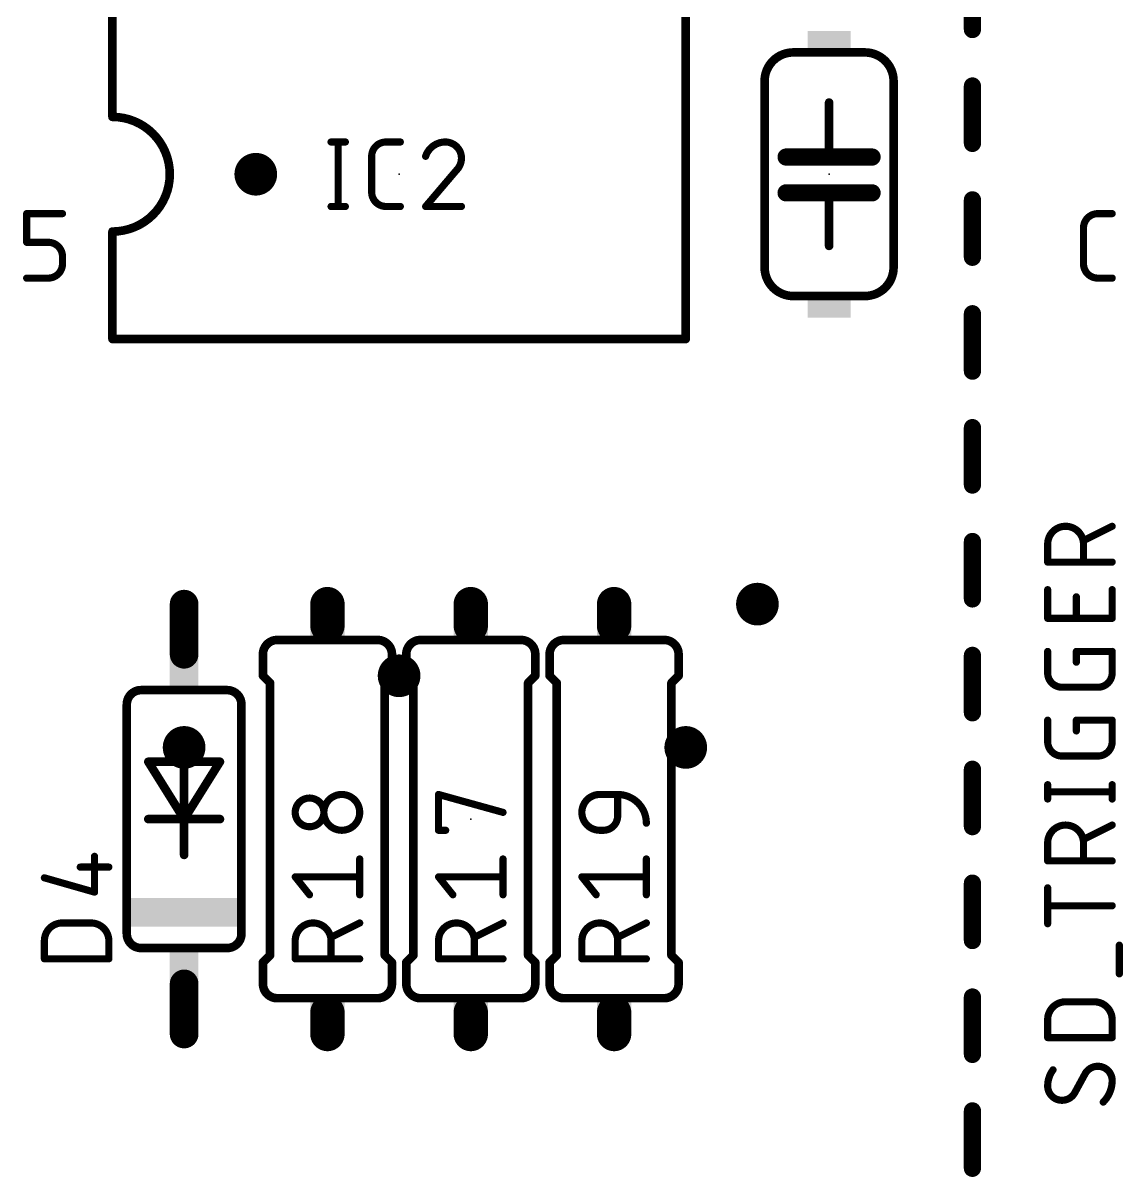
# Model space of a CAD drawing. Extents: x 0 to 81, y 0 to 102.
# Drawn here: x 40.33 to 59.82, y 15.25 to 35.7 of the extents above; entities that cross this region are included whole.
import ezdxf

# ---------------------------------------------------------------- set-up
doc = ezdxf.new("R2010")
doc.units = 0
for name, color, linetype in [('18', 110, 'CONTINUOUS'), ('21', 253, 'CONTINUOUS'), ('23', 53, 'CONTINUOUS'), ('25', 253, 'CONTINUOUS'), ('51', 253, 'CONTINUOUS')]:
    doc.layers.add(name, color=color, linetype=linetype)

# ---------------------------------------------------------------- blocks, each defined once
blk = doc.blocks.new('RECT')
blk.add_solid([(-0.5, -0.5), (0.5, -0.5), (-0.5, 0.5), (0.5, 0.5)])
blk = doc.blocks.new('ROUNDV')
at = {"const_width": 0.5}
blk.add_lwpolyline([(0, -0.25, 1), (0, 0.25, 1), (0, -0.25)], format="xyb", dxfattribs=at)

msp = doc.modelspace()

# ---------------------------------------------------------------- linework, layer by layer
at = {"layer": '21'}
for points, const_width in [([(41.91, 35.941), (41.91, 34.036)], 0.1524), ([(52.07, 35.941), (52.07, 30.099)], 0.1524), ([(53.467, 31.369), (53.467, 34.671)], 0.1524), ([(55.753, 31.369), (55.753, 34.671)], 0.1524), ([(54.61, 34.29), (54.61, 33.3248)], 0.1524), ([(54.61, 33.3248), (53.848, 33.3248)], 0.3048), ([(55.372, 33.3248), (54.61, 33.3248)], 0.3048), ([(54.61, 32.6898), (53.848, 32.6898)], 0.3048), ([(55.372, 32.6898), (54.61, 32.6898)], 0.3048), ([(54.61, 31.75), (54.61, 32.6898)], 0.1524), ([(41.91, 30.099), (41.91, 32.004)], 0.1524), ([(41.91, 30.099), (52.07, 30.099)], 0.1524), ([(44.577, 24.511), (44.577, 24.13)], 0.1524), ([(46.863, 24.511), (46.863, 24.13)], 0.1524), ([(47.117, 24.511), (47.117, 24.13)], 0.1524), ([(49.403, 24.511), (49.403, 24.13)], 0.1524), ([(49.657, 24.511), (49.657, 24.13)], 0.1524), ([(51.943, 24.511), (51.943, 24.13)], 0.1524), ([(44.704, 24.003), (44.577, 24.13)], 0.1524), ([(46.736, 24.003), (46.863, 24.13)], 0.1524), ([(47.244, 24.003), (47.117, 24.13)], 0.1524), ([(49.276, 24.003), (49.403, 24.13)], 0.1524), ([(49.784, 24.003), (49.657, 24.13)], 0.1524), ([(51.816, 24.003), (51.943, 24.13)], 0.1524), ([(42.418, 23.876), (43.942, 23.876)], 0.1524), ([(44.704, 24.003), (44.704, 19.177)], 0.1524), ([(46.736, 24.003), (46.736, 19.177)], 0.1524), ([(47.244, 19.177), (47.244, 24.003)], 0.1524), ([(49.276, 19.177), (49.276, 24.003)], 0.1524), ([(49.784, 19.177), (49.784, 24.003)], 0.1524), ([(51.816, 19.177), (51.816, 24.003)], 0.1524), ([(42.164, 19.558), (42.164, 23.622)], 0.1524), ([(44.196, 19.558), (44.196, 23.622)], 0.1524), ([(43.18, 21.59), (43.18, 23.114)], 0.1524), ([(42.545, 22.606), (43.815, 22.606)], 0.1524), ([(43.18, 21.59), (42.545, 22.606)], 0.1524), ([(43.815, 22.606), (43.18, 21.59)], 0.1524), ([(42.545, 21.59), (43.18, 21.59)], 0.1524), ([(43.18, 20.955), (43.18, 21.59)], 0.1524), ([(43.18, 21.59), (43.815, 21.59)], 0.1524), ([(42.418, 19.304), (43.942, 19.304)], 0.1524), ([(44.704, 19.177), (44.577, 19.05)], 0.1524), ([(46.736, 19.177), (46.863, 19.05)], 0.1524), ([(47.244, 19.177), (47.117, 19.05)], 0.1524), ([(49.276, 19.177), (49.403, 19.05)], 0.1524), ([(49.784, 19.177), (49.657, 19.05)], 0.1524), ([(51.816, 19.177), (51.943, 19.05)], 0.1524), ([(44.577, 18.669), (44.577, 19.05)], 0.1524), ([(46.863, 18.669), (46.863, 19.05)], 0.1524), ([(47.117, 18.669), (47.117, 19.05)], 0.1524), ([(49.403, 18.669), (49.403, 19.05)], 0.1524), ([(49.657, 18.669), (49.657, 19.05)], 0.1524), ([(51.943, 18.669), (51.943, 19.05)], 0.1524)]:
    msp.add_lwpolyline(points, dxfattribs=dict(at, const_width=const_width))
for points, const_width in [([(53.975, 35.179, 0.4142), (53.467, 34.671)], 0.1524), ([(53.975, 35.1409, 1), (53.975, 35.2171)], 0.0762), ([(55.753, 34.671, 0.4142), (55.245, 35.179)], 0.1524), ([(55.245, 35.2171, 1), (55.245, 35.1409)], 0.0762), ([(53.5051, 34.671, 1), (53.4289, 34.671)], 0.0762), ([(53.4289, 34.671, 1), (53.5051, 34.671)], 0.0762), ([(55.7911, 34.671, 1), (55.7149, 34.671)], 0.0762), ([(55.7149, 34.671, 1), (55.7911, 34.671)], 0.0762), ([(54.6481, 34.29, 1), (54.5719, 34.29)], 0.0762), ([(41.91, 32.004, 1), (41.91, 34.036)], 0.1524), ([(41.91, 34.0741, 1), (41.91, 33.9979)], 0.0762), ([(41.8719, 34.036, 1), (41.9481, 34.036)], 0.0762), ([(53.848, 33.401, 1), (53.848, 33.2486)], 0.1524), ([(54.61, 33.401, 1), (54.61, 33.2486)], 0.1524), ([(54.61, 33.2486, 1), (54.61, 33.401)], 0.1524), ([(54.5719, 33.3248, 1), (54.6481, 33.3248)], 0.0762), ([(55.372, 33.2486, 1), (55.372, 33.401)], 0.1524), ([(53.848, 32.766, 1), (53.848, 32.6136)], 0.1524), ([(54.61, 32.766, 1), (54.61, 32.6136)], 0.1524), ([(54.61, 32.6136, 1), (54.61, 32.766)], 0.1524), ([(54.6481, 32.6898, 1), (54.5719, 32.6898)], 0.0762), ([(55.372, 32.6136, 1), (55.372, 32.766)], 0.1524), ([(41.9481, 32.004, 1), (41.8719, 32.004)], 0.0762), ([(41.91, 32.0421, 1), (41.91, 31.9659)], 0.0762), ([(54.5719, 31.75, 1), (54.6481, 31.75)], 0.0762), ([(53.467, 31.369, 0.4142), (53.975, 30.861)], 0.1524), ([(53.5051, 31.369, 1), (53.4289, 31.369)], 0.0762), ([(53.4289, 31.369, 1), (53.5051, 31.369)], 0.0762), ([(55.245, 30.861, 0.4142), (55.753, 31.369)], 0.1524), ([(55.7911, 31.369, 1), (55.7149, 31.369)], 0.0762), ([(55.7149, 31.369, 1), (55.7911, 31.369)], 0.0762), ([(53.975, 30.8229, 1), (53.975, 30.8991)], 0.0762), ([(55.245, 30.8991, 1), (55.245, 30.8229)], 0.0762), ([(41.91, 30.1371, 1), (41.91, 30.0609)], 0.0762), ([(41.8719, 30.099, 1), (41.9481, 30.099)], 0.0762), ([(52.0319, 30.099, 1), (52.1081, 30.099)], 0.0762), ([(52.07, 30.0609, 1), (52.07, 30.1371)], 0.0762), ([(44.831, 24.765, 0.4142), (44.577, 24.511)], 0.1524), ([(44.831, 24.7269, 1), (44.831, 24.8031)], 0.0762), ([(46.863, 24.511, 0.4142), (46.609, 24.765)], 0.1524), ([(46.609, 24.8031, 1), (46.609, 24.7269)], 0.0762), ([(47.371, 24.765, 0.4142), (47.117, 24.511)], 0.1524), ([(47.371, 24.7269, 1), (47.371, 24.8031)], 0.0762), ([(49.403, 24.511, 0.4142), (49.149, 24.765)], 0.1524), ([(49.149, 24.8031, 1), (49.149, 24.7269)], 0.0762), ([(49.911, 24.765, 0.4142), (49.657, 24.511)], 0.1524), ([(49.911, 24.7269, 1), (49.911, 24.8031)], 0.0762), ([(51.943, 24.511, 0.4142), (51.689, 24.765)], 0.1524), ([(51.689, 24.8031, 1), (51.689, 24.7269)], 0.0762), ([(44.6151, 24.511, 1), (44.5389, 24.511)], 0.0762), ([(44.5389, 24.511, 1), (44.6151, 24.511)], 0.0762), ([(46.9011, 24.511, 1), (46.8249, 24.511)], 0.0762), ([(46.8249, 24.511, 1), (46.9011, 24.511)], 0.0762), ([(47.1551, 24.511, 1), (47.0789, 24.511)], 0.0762), ([(47.0789, 24.511, 1), (47.1551, 24.511)], 0.0762), ([(49.4411, 24.511, 1), (49.3649, 24.511)], 0.0762), ([(49.3649, 24.511, 1), (49.4411, 24.511)], 0.0762), ([(49.6951, 24.511, 1), (49.6189, 24.511)], 0.0762), ([(49.6189, 24.511, 1), (49.6951, 24.511)], 0.0762), ([(51.9811, 24.511, 1), (51.9049, 24.511)], 0.0762), ([(51.9049, 24.511, 1), (51.9811, 24.511)], 0.0762), ([(44.5389, 24.13, 1), (44.6151, 24.13)], 0.0762), ([(44.6039, 24.1569, 1), (44.5501, 24.1031)], 0.0762), ([(46.8249, 24.13, 1), (46.9011, 24.13)], 0.0762), ([(46.8899, 24.1031, 1), (46.8361, 24.1569)], 0.0762), ([(47.0789, 24.13, 1), (47.1551, 24.13)], 0.0762), ([(47.1439, 24.1569, 1), (47.0901, 24.1031)], 0.0762), ([(49.3649, 24.13, 1), (49.4411, 24.13)], 0.0762), ([(49.4299, 24.1031, 1), (49.3761, 24.1569)], 0.0762), ([(49.6189, 24.13, 1), (49.6951, 24.13)], 0.0762), ([(49.6839, 24.1569, 1), (49.6301, 24.1031)], 0.0762), ([(51.9049, 24.13, 1), (51.9811, 24.13)], 0.0762), ([(51.9699, 24.1031, 1), (51.9161, 24.1569)], 0.0762), ([(42.418, 23.876, 0.4142), (42.164, 23.622)], 0.1524), ([(42.418, 23.9141, 1), (42.418, 23.8379)], 0.0762), ([(42.418, 23.8379, 1), (42.418, 23.9141)], 0.0762), ([(44.196, 23.622, 0.4142), (43.942, 23.876)], 0.1524), ([(43.942, 23.9141, 1), (43.942, 23.8379)], 0.0762), ([(43.942, 23.8379, 1), (43.942, 23.9141)], 0.0762), ([(44.7421, 24.003, 1), (44.6659, 24.003)], 0.0762), ([(44.6771, 23.9761, 1), (44.7309, 24.0299)], 0.0762), ([(46.7741, 24.003, 1), (46.6979, 24.003)], 0.0762), ([(46.7091, 24.0299, 1), (46.7629, 23.9761)], 0.0762), ([(47.2821, 24.003, 1), (47.2059, 24.003)], 0.0762), ([(47.2171, 23.9761, 1), (47.2709, 24.0299)], 0.0762), ([(49.3141, 24.003, 1), (49.2379, 24.003)], 0.0762), ([(49.2491, 24.0299, 1), (49.3029, 23.9761)], 0.0762), ([(49.8221, 24.003, 1), (49.7459, 24.003)], 0.0762), ([(49.7571, 23.9761, 1), (49.8109, 24.0299)], 0.0762), ([(51.8541, 24.003, 1), (51.7779, 24.003)], 0.0762), ([(51.7891, 24.0299, 1), (51.8429, 23.9761)], 0.0762), ([(42.2021, 23.622, 1), (42.1259, 23.622)], 0.0762), ([(42.1259, 23.622, 1), (42.2021, 23.622)], 0.0762), ([(44.2341, 23.622, 1), (44.1579, 23.622)], 0.0762), ([(44.1579, 23.622, 1), (44.2341, 23.622)], 0.0762), ([(43.2181, 23.114, 1), (43.1419, 23.114)], 0.0762), ([(42.545, 22.6441, 1), (42.545, 22.5679)], 0.0762), ([(42.5773, 22.6262, 1), (42.5127, 22.5858)], 0.0762), ([(43.8473, 22.5858, 1), (43.7827, 22.6262)], 0.0762), ([(43.815, 22.5679, 1), (43.815, 22.6441)], 0.0762), ([(42.545, 21.6281, 1), (42.545, 21.5519)], 0.0762), ([(43.2181, 21.59, 1), (43.1419, 21.59)], 0.0762), ([(43.18, 21.6281, 1), (43.18, 21.5519)], 0.0762), ([(43.1477, 21.6102, 1), (43.2123, 21.5698)], 0.0762), ([(43.1419, 21.59, 1), (43.2181, 21.59)], 0.0762), ([(43.1477, 21.5698, 1), (43.2123, 21.6102)], 0.0762), ([(43.18, 21.5519, 1), (43.18, 21.6281)], 0.0762), ([(43.815, 21.5519, 1), (43.815, 21.6281)], 0.0762), ([(43.1419, 20.955, 1), (43.2181, 20.955)], 0.0762), ([(42.164, 19.558, 0.4142), (42.418, 19.304)], 0.1524), ([(42.2021, 19.558, 1), (42.1259, 19.558)], 0.0762), ([(43.942, 19.304, 0.4142), (44.196, 19.558)], 0.1524), ([(44.2341, 19.558, 1), (44.1579, 19.558)], 0.0762), ([(42.1259, 19.558, 1), (42.2021, 19.558)], 0.0762), ([(44.1579, 19.558, 1), (44.2341, 19.558)], 0.0762), ([(42.418, 19.3421, 1), (42.418, 19.2659)], 0.0762), ([(42.418, 19.2659, 1), (42.418, 19.3421)], 0.0762), ([(43.942, 19.3421, 1), (43.942, 19.2659)], 0.0762), ([(43.942, 19.2659, 1), (43.942, 19.3421)], 0.0762), ([(44.7309, 19.1501, 1), (44.6771, 19.2039)], 0.0762), ([(46.7629, 19.2039, 1), (46.7091, 19.1501)], 0.0762), ([(47.2709, 19.1501, 1), (47.2171, 19.2039)], 0.0762), ([(49.3029, 19.2039, 1), (49.2491, 19.1501)], 0.0762), ([(49.8109, 19.1501, 1), (49.7571, 19.2039)], 0.0762), ([(51.8429, 19.2039, 1), (51.7891, 19.1501)], 0.0762), ([(44.6151, 19.05, 1), (44.5389, 19.05)], 0.0762), ([(44.5501, 19.0769, 1), (44.6039, 19.0231)], 0.0762), ([(44.6659, 19.177, 1), (44.7421, 19.177)], 0.0762), ([(46.6979, 19.177, 1), (46.7741, 19.177)], 0.0762), ([(46.9011, 19.05, 1), (46.8249, 19.05)], 0.0762), ([(46.8361, 19.0231, 1), (46.8899, 19.0769)], 0.0762), ([(47.1551, 19.05, 1), (47.0789, 19.05)], 0.0762), ([(47.0901, 19.0769, 1), (47.1439, 19.0231)], 0.0762), ([(47.2059, 19.177, 1), (47.2821, 19.177)], 0.0762), ([(49.2379, 19.177, 1), (49.3141, 19.177)], 0.0762), ([(49.4411, 19.05, 1), (49.3649, 19.05)], 0.0762), ([(49.3761, 19.0231, 1), (49.4299, 19.0769)], 0.0762), ([(49.6951, 19.05, 1), (49.6189, 19.05)], 0.0762), ([(49.6301, 19.0769, 1), (49.6839, 19.0231)], 0.0762), ([(49.7459, 19.177, 1), (49.8221, 19.177)], 0.0762), ([(51.7779, 19.177, 1), (51.8541, 19.177)], 0.0762), ([(51.9811, 19.05, 1), (51.9049, 19.05)], 0.0762), ([(51.9161, 19.0231, 1), (51.9699, 19.0769)], 0.0762), ([(44.577, 18.669, 0.4142), (44.831, 18.415)], 0.1524), ([(44.6151, 18.669, 1), (44.5389, 18.669)], 0.0762), ([(44.5389, 18.669, 1), (44.6151, 18.669)], 0.0762), ([(46.609, 18.415, 0.4142), (46.863, 18.669)], 0.1524), ([(46.9011, 18.669, 1), (46.8249, 18.669)], 0.0762), ([(46.8249, 18.669, 1), (46.9011, 18.669)], 0.0762), ([(47.117, 18.669, 0.4142), (47.371, 18.415)], 0.1524), ([(47.1551, 18.669, 1), (47.0789, 18.669)], 0.0762), ([(47.0789, 18.669, 1), (47.1551, 18.669)], 0.0762), ([(49.149, 18.415, 0.4142), (49.403, 18.669)], 0.1524), ([(49.4411, 18.669, 1), (49.3649, 18.669)], 0.0762), ([(49.3649, 18.669, 1), (49.4411, 18.669)], 0.0762), ([(49.657, 18.669, 0.4142), (49.911, 18.415)], 0.1524), ([(49.6951, 18.669, 1), (49.6189, 18.669)], 0.0762), ([(49.6189, 18.669, 1), (49.6951, 18.669)], 0.0762), ([(51.689, 18.415, 0.4142), (51.943, 18.669)], 0.1524), ([(51.9811, 18.669, 1), (51.9049, 18.669)], 0.0762), ([(51.9049, 18.669, 1), (51.9811, 18.669)], 0.0762), ([(44.831, 18.3769, 1), (44.831, 18.4531)], 0.0762), ([(46.609, 18.4531, 1), (46.609, 18.3769)], 0.0762), ([(47.371, 18.3769, 1), (47.371, 18.4531)], 0.0762), ([(49.149, 18.4531, 1), (49.149, 18.3769)], 0.0762), ([(49.911, 18.3769, 1), (49.911, 18.4531)], 0.0762), ([(51.689, 18.4531, 1), (51.689, 18.3769)], 0.0762)]:
    msp.add_lwpolyline(points, format="xyb", dxfattribs=dict(at, const_width=const_width))
at = {"layer": '23'}
for p in [(46.99, 33.02), (54.61, 33.02), (43.18, 21.59), (45.72, 21.59), (48.26, 21.59), (50.8, 21.59)]:
    msp.add_point(p, dxfattribs=at)
at = {"layer": '25'}
for points, const_width in [([(57.15, 36.603), (57.15, 35.5845)], 0.3048), ([(57.15, 34.5845), (57.15, 33.566)], 0.3048), ([(45.7835, 33.5915), (46.0375, 33.5915)], 0.127), ([(45.9105, 33.5915), (45.9105, 32.4485)], 0.127), ([(46.7577, 33.5915), (47.0117, 33.5915)], 0.127), ([(46.5037, 32.7025), (46.5037, 33.3375)], 0.127), ([(47.9996, 33.0835), (47.4599, 32.4485)], 0.127), ([(57.15, 32.566), (57.15, 31.5475)], 0.3048), ([(40.3897, 31.8135), (40.3897, 32.3215)], 0.127), ([(40.3897, 32.3215), (41.0247, 32.3215)], 0.127), ([(45.7835, 32.4485), (46.0375, 32.4485)], 0.127), ([(47.0117, 32.4485), (46.7577, 32.4485)], 0.127), ([(47.4599, 32.4485), (48.0949, 32.4485)], 0.127), ([(59.3725, 32.3215), (59.6265, 32.3215)], 0.127), ([(59.1185, 31.4325), (59.1185, 32.0675)], 0.127), ([(40.7707, 31.8135), (40.3897, 31.8135)], 0.127), ([(41.0247, 31.4325), (41.0247, 31.5595)], 0.127), ([(40.3897, 31.1785), (40.7707, 31.1785)], 0.127), ([(59.6265, 31.1785), (59.3725, 31.1785)], 0.127), ([(57.15, 30.5475), (57.15, 29.529)], 0.3048), ([(57.15, 28.529), (57.15, 27.5105)], 0.3048), ([(59.6265, 26.7799), (59.1185, 26.5259)], 0.127), ([(57.15, 26.5105), (57.15, 25.492)], 0.3048), ([(58.4835, 26.1449), (58.4835, 26.4624)], 0.127), ([(59.1185, 26.4624), (59.1185, 26.1449)], 0.127), ([(59.6265, 26.1449), (58.4835, 26.1449)], 0.127), ([(58.4835, 25.1485), (58.4835, 25.6565)], 0.127), ([(58.9915, 25.1485), (58.9915, 25.5295)], 0.127), ([(59.6265, 25.6565), (59.6265, 25.1485)], 0.127), ([(59.6265, 25.1485), (58.4835, 25.1485)], 0.127), ([(57.15, 24.492), (57.15, 23.4735)], 0.3048), ([(58.4835, 24.1808), (58.4835, 24.5618)], 0.127), ([(58.9915, 24.3713), (58.9915, 24.5618)], 0.127), ([(58.9915, 24.5618), (59.6265, 24.5618)], 0.127), ([(59.6265, 24.5618), (59.6265, 24.1808)], 0.127), ([(59.3725, 23.9268), (58.7375, 23.9268)], 0.127), ([(58.4835, 22.9616), (58.4835, 23.3426)], 0.127), ([(58.9915, 23.1521), (58.9915, 23.3426)], 0.127), ([(58.9915, 23.3426), (59.6265, 23.3426)], 0.127), ([(59.6265, 23.3426), (59.6265, 22.9616)], 0.127), ([(59.3725, 22.7076), (58.7375, 22.7076)], 0.127), ([(57.15, 22.4735), (57.15, 21.455)], 0.3048), ([(47.6885, 21.3912), (47.6885, 22.0262)], 0.127), ([(47.6885, 22.0262), (48.8315, 21.7087)], 0.127), ([(50.546, 22.0262), (50.8635, 22.0262)], 0.127), ([(50.8635, 22.0262), (50.8635, 21.6452)], 0.127), ([(58.4835, 21.9456), (58.4835, 22.1996)], 0.127), ([(58.4835, 22.0726), (59.6265, 22.0726)], 0.127), ([(59.6265, 21.9456), (59.6265, 22.1996)], 0.127), ([(59.6265, 21.484), (59.1185, 21.23)], 0.127), ([(47.8155, 21.3912), (47.6885, 21.3912)], 0.127), ([(50.6095, 21.3912), (50.546, 21.3912)], 0.127), ([(58.4835, 20.849), (58.4835, 21.1665)], 0.127), ([(59.1185, 21.1665), (59.1185, 20.849)], 0.127), ([(41.5925, 20.2946), (41.5925, 20.9296)], 0.127), ([(46.2915, 20.2482), (46.2915, 20.8832)], 0.127), ([(48.8315, 20.2482), (48.8315, 20.8832)], 0.127), ([(51.3715, 20.2482), (51.3715, 20.8832)], 0.127), ([(59.6265, 20.849), (58.4835, 20.849)], 0.127), ([(41.3385, 20.7391), (41.8465, 20.7391)], 0.127), ([(40.7035, 20.5486), (41.5925, 20.2946)], 0.127), ([(45.4025, 20.2482), (45.1485, 20.5657)], 0.127), ([(45.1485, 20.5657), (46.2915, 20.5657)], 0.127), ([(47.9425, 20.2482), (47.6885, 20.5657)], 0.127), ([(47.6885, 20.5657), (48.8315, 20.5657)], 0.127), ([(50.4825, 20.2482), (50.2285, 20.5657)], 0.127), ([(50.2285, 20.5657), (51.3715, 20.5657)], 0.127), ([(57.15, 20.455), (57.15, 19.4365)], 0.3048), ([(58.4835, 19.7358), (58.4835, 20.3708)], 0.127), ([(59.6265, 20.0533), (58.4835, 20.0533)], 0.127), ([(41.021, 19.7485), (41.529, 19.7485)], 0.127), ([(46.2915, 19.7485), (45.7835, 19.4945)], 0.127), ([(48.8315, 19.7485), (48.3235, 19.4945)], 0.127), ([(51.3715, 19.7485), (50.8635, 19.4945)], 0.127), ([(40.7035, 19.1135), (40.7035, 19.431)], 0.127), ([(41.8465, 19.431), (41.8465, 19.1135)], 0.127), ([(45.1485, 19.1135), (45.1485, 19.431)], 0.127), ([(45.7835, 19.431), (45.7835, 19.1135)], 0.127), ([(47.6885, 19.1135), (47.6885, 19.431)], 0.127), ([(48.3235, 19.431), (48.3235, 19.1135)], 0.127), ([(50.2285, 19.1135), (50.2285, 19.431)], 0.127), ([(50.8635, 19.431), (50.8635, 19.1135)], 0.127), ([(59.7535, 18.8468), (59.7535, 19.3548)], 0.127), ([(41.8465, 19.1135), (40.7035, 19.1135)], 0.127), ([(46.2915, 19.1135), (45.1485, 19.1135)], 0.127), ([(48.8315, 19.1135), (47.6885, 19.1135)], 0.127), ([(51.3715, 19.1135), (50.2285, 19.1135)], 0.127), ([(57.15, 18.4365), (57.15, 17.418)], 0.3048), ([(58.801, 18.3515), (59.309, 18.3515)], 0.127), ([(58.4835, 17.7165), (58.4835, 18.034)], 0.127), ([(59.6265, 18.034), (59.6265, 17.7165)], 0.127), ([(59.6265, 17.7165), (58.4835, 17.7165)], 0.127), ([(59.1502, 17.0815), (58.9597, 16.7323)], 0.127), ([(57.15, 16.418), (57.15, 15.3995)], 0.3048)]:
    msp.add_lwpolyline(points, dxfattribs=dict(at, const_width=const_width))
for points, const_width in [([(57.0738, 35.5845, 1), (57.2262, 35.5845)], 0.1524), ([(57.2262, 34.5845, 1), (57.0738, 34.5845)], 0.1524), ([(45.7835, 33.6233, 1), (45.7835, 33.5598)], 0.0635), ([(45.9423, 33.5915, 1), (45.8787, 33.5915)], 0.0635), ([(46.0375, 33.5598, 1), (46.0375, 33.6233)], 0.0635), ([(46.7577, 33.5915, 0.4142), (46.5037, 33.3375)], 0.127), ([(46.7577, 33.6233, 1), (46.7577, 33.5598)], 0.0635), ([(46.7577, 33.5598, 1), (46.7577, 33.6233)], 0.0635), ([(47.0117, 33.5598, 1), (47.0117, 33.6233)], 0.0635), ([(47.8091, 33.5915, 0.3252), (47.4599, 33.3375)], 0.127), ([(47.8091, 33.6233, 1), (47.8091, 33.5598)], 0.0635), ([(48.0949, 33.3058, 0.4142), (47.8091, 33.5915)], 0.127), ([(47.8091, 33.5598, 1), (47.8091, 33.6233)], 0.0635), ([(57.0738, 33.566, 1), (57.2262, 33.566)], 0.1524), ([(46.5354, 33.3375, 1), (46.4719, 33.3375)], 0.0635), ([(46.4719, 33.3375, 1), (46.5354, 33.3375)], 0.0635), ([(47.4297, 33.3473, 1), (47.4901, 33.3277)], 0.0635), ([(47.9996, 33.0835, 0.2053), (48.0949, 33.3058)], 0.127), ([(48.1266, 33.3058, 1), (48.0631, 33.3057)], 0.0635), ([(48.0631, 33.3058, 1), (48.1266, 33.3058)], 0.0635), ([(47.9778, 33.1065, 1), (48.0215, 33.0605)], 0.0635), ([(48.0238, 33.0629, 1), (47.9755, 33.1041)], 0.0635), ([(46.5354, 32.7025, 1), (46.4719, 32.7025)], 0.0635), ([(46.4719, 32.7025, 1), (46.5354, 32.7025)], 0.0635), ([(46.5037, 32.7025, 0.4142), (46.7577, 32.4485)], 0.127), ([(57.2262, 32.566, 1), (57.0738, 32.566)], 0.1524), ([(40.3897, 32.3533, 1), (40.3897, 32.2897)], 0.0635), ([(40.4215, 32.3215, 1), (40.358, 32.3215)], 0.0635), ([(41.0247, 32.2897, 1), (41.0247, 32.3533)], 0.0635), ([(45.7835, 32.4803, 1), (45.7835, 32.4168)], 0.0635), ([(45.8787, 32.4485, 1), (45.9423, 32.4485)], 0.0635), ([(46.0375, 32.4168, 1), (46.0375, 32.4803)], 0.0635), ([(46.7577, 32.4803, 1), (46.7577, 32.4168)], 0.0635), ([(46.7577, 32.4168, 1), (46.7577, 32.4803)], 0.0635), ([(47.0117, 32.4168, 1), (47.0117, 32.4803)], 0.0635), ([(47.4599, 32.4803, 1), (47.4599, 32.4168)], 0.0635), ([(47.4357, 32.4691, 1), (47.4841, 32.4279)], 0.0635), ([(48.0949, 32.4168, 1), (48.0949, 32.4803)], 0.0635), ([(59.3725, 32.3215, 0.4142), (59.1185, 32.0675)], 0.127), ([(59.3725, 32.3533, 1), (59.3725, 32.2897)], 0.0635), ([(59.3725, 32.2897, 1), (59.3725, 32.3533)], 0.0635), ([(59.6265, 32.2897, 1), (59.6265, 32.3533)], 0.0635), ([(59.1503, 32.0675, 1), (59.0868, 32.0675)], 0.0635), ([(59.0868, 32.0675, 1), (59.1503, 32.0675)], 0.0635), ([(40.3897, 31.8453, 1), (40.3897, 31.7818)], 0.0635), ([(40.358, 31.8135, 1), (40.4215, 31.8135)], 0.0635), ([(40.7707, 31.8453, 1), (40.7707, 31.7818)], 0.0635), ([(41.0247, 31.5595, 0.4142), (40.7707, 31.8135)], 0.127), ([(40.7707, 31.7818, 1), (40.7707, 31.8453)], 0.0635), ([(41.0565, 31.5595, 1), (40.993, 31.5595)], 0.0635), ([(40.993, 31.5595, 1), (41.0565, 31.5595)], 0.0635), ([(57.0738, 31.5475, 1), (57.2262, 31.5475)], 0.1524), ([(40.7707, 31.1785, 0.4142), (41.0247, 31.4325)], 0.127), ([(41.0565, 31.4325, 1), (40.993, 31.4325)], 0.0635), ([(40.993, 31.4325, 1), (41.0565, 31.4325)], 0.0635), ([(59.1185, 31.4325, 0.4142), (59.3725, 31.1785)], 0.127), ([(59.1503, 31.4325, 1), (59.0868, 31.4325)], 0.0635), ([(59.0868, 31.4325, 1), (59.1503, 31.4325)], 0.0635), ([(40.3897, 31.2103, 1), (40.3897, 31.1468)], 0.0635), ([(40.7707, 31.2103, 1), (40.7707, 31.1468)], 0.0635), ([(40.7707, 31.1468, 1), (40.7707, 31.2103)], 0.0635), ([(59.3725, 31.2103, 1), (59.3725, 31.1468)], 0.0635), ([(59.3725, 31.1468, 1), (59.3725, 31.2103)], 0.0635), ([(59.6265, 31.1468, 1), (59.6265, 31.2103)], 0.0635), ([(57.2262, 30.5475, 1), (57.0738, 30.5475)], 0.1524), ([(57.0738, 29.529, 1), (57.2262, 29.529)], 0.1524), ([(57.2262, 28.529, 1), (57.0738, 28.529)], 0.1524), ([(57.0738, 27.5105, 1), (57.2262, 27.5105)], 0.1524), ([(59.1185, 26.4624, 1), (58.4835, 26.4624)], 0.127), ([(59.6407, 26.7515, 1), (59.6123, 26.8083)], 0.0635), ([(57.2262, 26.5105, 1), (57.0738, 26.5105)], 0.1524), ([(58.5153, 26.4624, 1), (58.4517, 26.4624)], 0.0635), ([(58.4517, 26.4624, 1), (58.5153, 26.4624)], 0.0635), ([(59.1043, 26.5543, 1), (59.1327, 26.4975)], 0.0635), ([(59.1503, 26.4624, 1), (59.0868, 26.4624)], 0.0635), ([(59.0868, 26.4624, 1), (59.1503, 26.4624)], 0.0635), ([(58.4835, 26.1766, 1), (58.4835, 26.1131)], 0.0635), ([(59.6265, 26.1131, 1), (59.6265, 26.1766)], 0.0635), ([(58.4517, 26.1449, 1), (58.5153, 26.1449)], 0.0635), ([(59.0868, 26.1449, 1), (59.1503, 26.1449)], 0.0635), ([(57.0738, 25.492, 1), (57.2262, 25.492)], 0.1524), ([(58.5153, 25.6565, 1), (58.4517, 25.6565)], 0.0635), ([(59.0233, 25.5295, 1), (58.9597, 25.5295)], 0.0635), ([(59.6583, 25.6565, 1), (59.5947, 25.6565)], 0.0635), ([(58.4835, 25.1803, 1), (58.4835, 25.1168)], 0.0635), ([(58.4517, 25.1485, 1), (58.5153, 25.1485)], 0.0635), ([(58.9597, 25.1485, 1), (59.0233, 25.1485)], 0.0635), ([(59.5947, 25.1485, 1), (59.6583, 25.1485)], 0.0635), ([(59.6265, 25.1168, 1), (59.6265, 25.1803)], 0.0635), ([(57.2262, 24.492, 1), (57.0738, 24.492)], 0.1524), ([(58.5153, 24.5618, 1), (58.4517, 24.5618)], 0.0635), ([(59.0233, 24.5618, 1), (58.9597, 24.5618)], 0.0635), ([(58.9915, 24.5935, 1), (58.9915, 24.53)], 0.0635), ([(59.6583, 24.5618, 1), (59.5947, 24.5618)], 0.0635), ([(59.6265, 24.53, 1), (59.6265, 24.5935)], 0.0635), ([(58.9597, 24.3713, 1), (59.0233, 24.3713)], 0.0635), ([(58.5153, 24.1808, 1), (58.4517, 24.1808)], 0.0635), ([(58.4835, 24.1808, 0.4142), (58.7375, 23.9268)], 0.127), ([(58.4517, 24.1808, 1), (58.5153, 24.1808)], 0.0635), ([(59.3725, 23.9268, 0.4142), (59.6265, 24.1808)], 0.127), ([(59.6583, 24.1808, 1), (59.5947, 24.1808)], 0.0635), ([(59.5947, 24.1808, 1), (59.6583, 24.1808)], 0.0635), ([(58.7375, 23.9585, 1), (58.7375, 23.895)], 0.0635), ([(58.7375, 23.895, 1), (58.7375, 23.9585)], 0.0635), ([(59.3725, 23.9585, 1), (59.3725, 23.895)], 0.0635), ([(59.3725, 23.895, 1), (59.3725, 23.9585)], 0.0635), ([(57.0738, 23.4735, 1), (57.2262, 23.4735)], 0.1524), ([(58.5153, 23.3426, 1), (58.4517, 23.3426)], 0.0635), ([(59.0233, 23.3426, 1), (58.9597, 23.3426)], 0.0635), ([(58.9915, 23.3743, 1), (58.9915, 23.3108)], 0.0635), ([(59.6583, 23.3426, 1), (59.5947, 23.3426)], 0.0635), ([(59.6265, 23.3108, 1), (59.6265, 23.3743)], 0.0635), ([(58.9597, 23.1521, 1), (59.0233, 23.1521)], 0.0635), ([(58.5153, 22.9616, 1), (58.4517, 22.9616)], 0.0635), ([(58.4835, 22.9616, 0.4142), (58.7375, 22.7076)], 0.127), ([(58.4517, 22.9616, 1), (58.5153, 22.9616)], 0.0635), ([(59.3725, 22.7076, 0.4142), (59.6265, 22.9616)], 0.127), ([(59.6583, 22.9616, 1), (59.5947, 22.9616)], 0.0635), ([(59.5947, 22.9616, 1), (59.6583, 22.9616)], 0.0635), ([(58.7375, 22.7393, 1), (58.7375, 22.6758)], 0.0635), ([(58.7375, 22.6758, 1), (58.7375, 22.7393)], 0.0635), ([(59.3725, 22.7393, 1), (59.3725, 22.6758)], 0.0635), ([(59.3725, 22.6758, 1), (59.3725, 22.7393)], 0.0635), ([(57.2262, 22.4735, 1), (57.0738, 22.4735)], 0.1524), ([(45.974, 22.0262, 1), (45.974, 21.3912)], 0.127), ([(45.974, 21.3912, 1), (45.974, 22.0262)], 0.127), ([(45.974, 22.058, 1), (45.974, 21.9945)], 0.0635), ([(45.974, 21.9945, 1), (45.974, 22.058)], 0.0635), ([(47.7203, 22.0262, 1), (47.6568, 22.0262)], 0.0635), ([(47.697, 22.0568, 1), (47.68, 21.9956)], 0.0635), ([(50.546, 22.0262, 1), (50.546, 21.3912)], 0.127), ([(50.546, 22.058, 1), (50.546, 21.9945)], 0.0635), ([(50.546, 21.9945, 1), (50.546, 22.058)], 0.0635), ([(50.8953, 22.0262, 1), (50.8317, 22.0262)], 0.0635), ([(51.3715, 21.5182, 0.4142), (50.8635, 22.0262)], 0.127), ([(50.8635, 22.058, 1), (50.8635, 21.9945)], 0.0635), ([(50.8635, 21.9945, 1), (50.8635, 22.058)], 0.0635), ([(58.5153, 22.1996, 1), (58.4517, 22.1996)], 0.0635), ([(58.4835, 22.1043, 1), (58.4835, 22.0408)], 0.0635), ([(59.6583, 22.1996, 1), (59.5947, 22.1996)], 0.0635), ([(59.6265, 22.0408, 1), (59.6265, 22.1043)], 0.0635), ([(45.4025, 21.9627, 1), (45.4025, 21.4547)], 0.127), ([(45.4025, 21.4547, 1), (45.4025, 21.9627)], 0.127), ([(45.4025, 21.9945, 1), (45.4025, 21.931)], 0.0635), ([(45.4025, 21.931, 1), (45.4025, 21.9945)], 0.0635), ([(58.4517, 21.9456, 1), (58.5153, 21.9456)], 0.0635), ([(59.5947, 21.9456, 1), (59.6583, 21.9456)], 0.0635), ([(48.823, 21.6781, 1), (48.84, 21.7393)], 0.0635), ([(50.6095, 21.3912, 0.4142), (50.8635, 21.6452)], 0.127), ([(50.8953, 21.6452, 1), (50.8317, 21.6452)], 0.0635), ([(45.4025, 21.4865, 1), (45.4025, 21.423)], 0.0635), ([(45.4025, 21.423, 1), (45.4025, 21.4865)], 0.0635), ([(50.8317, 21.6452, 1), (50.8953, 21.6452)], 0.0635), ([(51.3398, 21.5182, 1), (51.4033, 21.5182)], 0.0635), ([(57.0738, 21.455, 1), (57.2262, 21.455)], 0.1524), ([(59.1185, 21.1665, 1), (58.4835, 21.1665)], 0.127), ([(59.6407, 21.4556, 1), (59.6123, 21.5124)], 0.0635), ([(45.974, 21.423, 1), (45.974, 21.3595)], 0.0635), ([(45.974, 21.3595, 1), (45.974, 21.423)], 0.0635), ([(47.6885, 21.423, 1), (47.6885, 21.3595)], 0.0635), ([(47.6568, 21.3912, 1), (47.7203, 21.3912)], 0.0635), ([(47.8155, 21.3595, 1), (47.8155, 21.423)], 0.0635), ([(50.546, 21.423, 1), (50.546, 21.3595)], 0.0635), ([(50.546, 21.3595, 1), (50.546, 21.423)], 0.0635), ([(50.6095, 21.423, 1), (50.6095, 21.3595)], 0.0635), ([(50.6095, 21.3595, 1), (50.6095, 21.423)], 0.0635), ([(59.1043, 21.2584, 1), (59.1327, 21.2016)], 0.0635), ([(58.5153, 21.1665, 1), (58.4517, 21.1665)], 0.0635), ([(58.4517, 21.1665, 1), (58.5153, 21.1665)], 0.0635), ([(59.1503, 21.1665, 1), (59.0868, 21.1665)], 0.0635), ([(59.0868, 21.1665, 1), (59.1503, 21.1665)], 0.0635), ([(41.6243, 20.9296, 1), (41.5607, 20.9296)], 0.0635), ([(46.3233, 20.8832, 1), (46.2597, 20.8832)], 0.0635), ([(48.8633, 20.8832, 1), (48.7998, 20.8832)], 0.0635), ([(51.4033, 20.8832, 1), (51.3398, 20.8832)], 0.0635), ([(58.4835, 20.8807, 1), (58.4835, 20.8172)], 0.0635), ([(58.4517, 20.849, 1), (58.5153, 20.849)], 0.0635), ([(59.0868, 20.849, 1), (59.1503, 20.849)], 0.0635), ([(59.6265, 20.8172, 1), (59.6265, 20.8807)], 0.0635), ([(41.3385, 20.7708, 1), (41.3385, 20.7074)], 0.0635), ([(41.8465, 20.7074, 1), (41.8465, 20.7708)], 0.0635), ([(40.7122, 20.5791, 1), (40.6948, 20.5181)], 0.0635), ([(45.1485, 20.5975, 1), (45.1485, 20.534)], 0.0635), ([(45.1733, 20.5855, 1), (45.1237, 20.5459)], 0.0635), ([(46.2915, 20.534, 1), (46.2915, 20.5975)], 0.0635), ([(47.6885, 20.5975, 1), (47.6885, 20.534)], 0.0635), ([(47.7133, 20.5855, 1), (47.6637, 20.5459)], 0.0635), ([(48.8315, 20.534, 1), (48.8315, 20.5975)], 0.0635), ([(50.2285, 20.5975, 1), (50.2285, 20.534)], 0.0635), ([(50.2533, 20.5855, 1), (50.2037, 20.5459)], 0.0635), ([(51.3715, 20.534, 1), (51.3715, 20.5975)], 0.0635), ([(57.2262, 20.455, 1), (57.0738, 20.455)], 0.1524), ([(41.5607, 20.2946, 1), (41.6243, 20.2946)], 0.0635), ([(41.5838, 20.2641, 1), (41.6012, 20.3251)], 0.0635), ([(45.3777, 20.2284, 1), (45.4273, 20.268)], 0.0635), ([(46.2597, 20.2482, 1), (46.3233, 20.2482)], 0.0635), ([(47.9177, 20.2284, 1), (47.9673, 20.268)], 0.0635), ([(48.7998, 20.2482, 1), (48.8633, 20.2482)], 0.0635), ([(50.4577, 20.2284, 1), (50.5073, 20.268)], 0.0635), ([(51.3398, 20.2482, 1), (51.4033, 20.2482)], 0.0635), ([(58.5153, 20.3708, 1), (58.4517, 20.3708)], 0.0635), ([(58.4835, 20.085, 1), (58.4835, 20.0216)], 0.0635), ([(59.6265, 20.0216, 1), (59.6265, 20.085)], 0.0635), ([(41.021, 19.7485, 0.4142), (40.7035, 19.431)], 0.127), ([(41.021, 19.7802, 1), (41.021, 19.7168)], 0.0635), ([(41.021, 19.7168, 1), (41.021, 19.7802)], 0.0635), ([(41.8465, 19.431, 0.4142), (41.529, 19.7485)], 0.127), ([(41.529, 19.7802, 1), (41.529, 19.7168)], 0.0635), ([(41.529, 19.7168, 1), (41.529, 19.7802)], 0.0635), ([(45.7835, 19.431, 1), (45.1485, 19.431)], 0.127), ([(46.3057, 19.7201, 1), (46.2773, 19.7769)], 0.0635), ([(48.3235, 19.431, 1), (47.6885, 19.431)], 0.127), ([(48.8457, 19.7201, 1), (48.8173, 19.7769)], 0.0635), ([(50.8635, 19.431, 1), (50.2285, 19.431)], 0.127), ([(51.3857, 19.7201, 1), (51.3573, 19.7769)], 0.0635), ([(58.4517, 19.7358, 1), (58.5153, 19.7358)], 0.0635), ([(40.7353, 19.431, 1), (40.6718, 19.431)], 0.0635), ([(40.6718, 19.431, 1), (40.7353, 19.431)], 0.0635), ([(41.8783, 19.431, 1), (41.8147, 19.431)], 0.0635), ([(41.8147, 19.431, 1), (41.8783, 19.431)], 0.0635), ([(45.1803, 19.431, 1), (45.1168, 19.431)], 0.0635), ([(45.1168, 19.431, 1), (45.1803, 19.431)], 0.0635), ([(45.7693, 19.5229, 1), (45.7977, 19.4661)], 0.0635), ([(45.8153, 19.431, 1), (45.7518, 19.431)], 0.0635), ([(45.7518, 19.431, 1), (45.8153, 19.431)], 0.0635), ([(47.7203, 19.431, 1), (47.6568, 19.431)], 0.0635), ([(47.6568, 19.431, 1), (47.7203, 19.431)], 0.0635), ([(48.3093, 19.5229, 1), (48.3377, 19.4661)], 0.0635), ([(48.3553, 19.431, 1), (48.2918, 19.431)], 0.0635), ([(48.2918, 19.431, 1), (48.3553, 19.431)], 0.0635), ([(50.2603, 19.431, 1), (50.1968, 19.431)], 0.0635), ([(50.1968, 19.431, 1), (50.2603, 19.431)], 0.0635), ([(50.8953, 19.431, 1), (50.8317, 19.431)], 0.0635), ([(50.8317, 19.431, 1), (50.8953, 19.431)], 0.0635), ([(50.8493, 19.5229, 1), (50.8777, 19.4661)], 0.0635), ([(57.0738, 19.4365, 1), (57.2262, 19.4365)], 0.1524), ([(59.7853, 19.3548, 1), (59.7218, 19.3548)], 0.0635), ([(40.7035, 19.1453, 1), (40.7035, 19.0818)], 0.0635), ([(40.6718, 19.1135, 1), (40.7353, 19.1135)], 0.0635), ([(41.8147, 19.1135, 1), (41.8783, 19.1135)], 0.0635), ([(41.8465, 19.0818, 1), (41.8465, 19.1453)], 0.0635), ([(45.1485, 19.1453, 1), (45.1485, 19.0818)], 0.0635), ([(45.1168, 19.1135, 1), (45.1803, 19.1135)], 0.0635), ([(45.7518, 19.1135, 1), (45.8153, 19.1135)], 0.0635), ([(46.2915, 19.0818, 1), (46.2915, 19.1453)], 0.0635), ([(47.6885, 19.1453, 1), (47.6885, 19.0818)], 0.0635), ([(47.6568, 19.1135, 1), (47.7203, 19.1135)], 0.0635), ([(48.2918, 19.1135, 1), (48.3553, 19.1135)], 0.0635), ([(48.8315, 19.0818, 1), (48.8315, 19.1453)], 0.0635), ([(50.2285, 19.1453, 1), (50.2285, 19.0818)], 0.0635), ([(50.1968, 19.1135, 1), (50.2603, 19.1135)], 0.0635), ([(50.8317, 19.1135, 1), (50.8953, 19.1135)], 0.0635), ([(51.3715, 19.0818, 1), (51.3715, 19.1453)], 0.0635), ([(59.7218, 18.8468, 1), (59.7853, 18.8468)], 0.0635), ([(57.2262, 18.4365, 1), (57.0738, 18.4365)], 0.1524), ([(58.801, 18.3515, 0.4142), (58.4835, 18.034)], 0.127), ([(58.801, 18.3833, 1), (58.801, 18.3198)], 0.0635), ([(58.801, 18.3198, 1), (58.801, 18.3833)], 0.0635), ([(59.6265, 18.034, 0.4142), (59.309, 18.3515)], 0.127), ([(59.309, 18.3833, 1), (59.309, 18.3198)], 0.0635), ([(59.309, 18.3198, 1), (59.309, 18.3833)], 0.0635), ([(58.5153, 18.034, 1), (58.4517, 18.034)], 0.0635), ([(58.4517, 18.034, 1), (58.5153, 18.034)], 0.0635), ([(59.6583, 18.034, 1), (59.5947, 18.034)], 0.0635), ([(59.5947, 18.034, 1), (59.6583, 18.034)], 0.0635), ([(58.4835, 17.7482, 1), (58.4835, 17.6848)], 0.0635), ([(58.4517, 17.7165, 1), (58.5153, 17.7165)], 0.0635), ([(59.5947, 17.7165, 1), (59.6583, 17.7165)], 0.0635), ([(59.6265, 17.6848, 1), (59.6265, 17.7482)], 0.0635), ([(57.0738, 17.418, 1), (57.2262, 17.418)], 0.1524), ([(58.5787, 17.145, 0.1623), (58.4835, 16.8592)], 0.127), ([(58.6041, 17.1259, 1), (58.5534, 17.1641)], 0.0635), ([(59.3725, 17.2085, 0.2656), (59.1502, 17.0815)], 0.127), ([(59.6265, 16.9545, 0.4142), (59.3725, 17.2085)], 0.127), ([(59.3725, 17.2402, 1), (59.3725, 17.1768)], 0.0635), ([(59.3725, 17.1768, 1), (59.3725, 17.2402)], 0.0635), ([(59.1229, 17.0976, 1), (59.1776, 17.0654)], 0.0635), ([(59.1781, 17.0663, 1), (59.1224, 17.0967)], 0.0635), ([(59.4678, 16.5735, 0.2), (59.6265, 16.9545)], 0.127), ([(59.6583, 16.9545, 1), (59.5947, 16.9545)], 0.0635), ([(59.5947, 16.9545, 1), (59.6583, 16.9545)], 0.0635), ([(58.5153, 16.8592, 1), (58.4517, 16.8592)], 0.0635), ([(58.4835, 16.8592, 0.4142), (58.7375, 16.6053)], 0.127), ([(58.4517, 16.8592, 1), (58.5153, 16.8593)], 0.0635), ([(58.7375, 16.6053, 0.2656), (58.9597, 16.7323)], 0.127), ([(58.9319, 16.7475, 1), (58.9876, 16.717)], 0.0635), ([(58.9871, 16.7161, 1), (58.9324, 16.7484)], 0.0635), ([(57.2262, 16.418, 1), (57.0738, 16.418)], 0.1524), ([(58.7375, 16.637, 1), (58.7375, 16.5735)], 0.0635), ([(58.7375, 16.5735, 1), (58.7375, 16.637)], 0.0635), ([(59.4454, 16.596, 1), (59.4901, 16.551)], 0.0635), ([(57.0738, 15.3995, 1), (57.2262, 15.3995)], 0.1524)]:
    msp.add_lwpolyline(points, format="xyb", dxfattribs=dict(at, const_width=const_width))
at = {"layer": '51'}
for points, const_width in [([(53.975, 35.179), (55.245, 35.179)], 0.1524), ([(53.975, 30.861), (55.245, 30.861)], 0.1524), ([(43.18, 25.4), (43.18, 24.511)], 0.508), ([(45.72, 25.019), (45.72, 25.4)], 0.6096), ([(48.26, 25.4), (48.26, 25.019)], 0.6096), ([(50.8, 25.4), (50.8, 25.019)], 0.6096), ([(46.609, 24.765), (44.831, 24.765)], 0.1524), ([(47.371, 24.765), (49.149, 24.765)], 0.1524), ([(49.911, 24.765), (51.689, 24.765)], 0.1524), ([(43.18, 17.78), (43.18, 18.669)], 0.508), ([(46.609, 18.415), (44.831, 18.415)], 0.1524), ([(45.72, 17.78), (45.72, 18.161)], 0.6096), ([(47.371, 18.415), (49.149, 18.415)], 0.1524), ([(48.26, 18.161), (48.26, 17.78)], 0.6096), ([(49.911, 18.415), (51.689, 18.415)], 0.1524), ([(50.8, 18.161), (50.8, 17.78)], 0.6096)]:
    msp.add_lwpolyline(points, dxfattribs=dict(at, const_width=const_width))
for points, const_width in [([(53.975, 35.2171, 1), (53.975, 35.1409)], 0.0762), ([(55.245, 35.1409, 1), (55.245, 35.2171)], 0.0762), ([(53.975, 30.8991, 1), (53.975, 30.8229)], 0.0762), ([(55.245, 30.8229, 1), (55.245, 30.8991)], 0.0762), ([(43.307, 25.4, 1), (43.053, 25.4)], 0.254), ([(45.8724, 25.4, 1), (45.5676, 25.4)], 0.3048), ([(48.4124, 25.4, 1), (48.1076, 25.4)], 0.3048), ([(50.9524, 25.4, 1), (50.6476, 25.4)], 0.3048), ([(45.5676, 25.019, 1), (45.8724, 25.019)], 0.3048), ([(48.1076, 25.019, 1), (48.4124, 25.019)], 0.3048), ([(50.6476, 25.019, 1), (50.9524, 25.019)], 0.3048), ([(44.831, 24.8031, 1), (44.831, 24.7269)], 0.0762), ([(46.609, 24.7269, 1), (46.609, 24.8031)], 0.0762), ([(47.371, 24.8031, 1), (47.371, 24.7269)], 0.0762), ([(49.149, 24.7269, 1), (49.149, 24.8031)], 0.0762), ([(49.911, 24.8031, 1), (49.911, 24.7269)], 0.0762), ([(51.689, 24.7269, 1), (51.689, 24.8031)], 0.0762), ([(43.053, 24.511, 1), (43.307, 24.511)], 0.254), ([(43.307, 18.669, 1), (43.053, 18.669)], 0.254), ([(44.831, 18.4531, 1), (44.831, 18.3769)], 0.0762), ([(45.8724, 18.161, 1), (45.5676, 18.161)], 0.3048), ([(46.609, 18.3769, 1), (46.609, 18.4531)], 0.0762), ([(47.371, 18.4531, 1), (47.371, 18.3769)], 0.0762), ([(48.4124, 18.161, 1), (48.1076, 18.161)], 0.3048), ([(49.149, 18.3769, 1), (49.149, 18.4531)], 0.0762), ([(49.911, 18.4531, 1), (49.911, 18.3769)], 0.0762), ([(50.9524, 18.161, 1), (50.6476, 18.161)], 0.3048), ([(51.689, 18.3769, 1), (51.689, 18.4531)], 0.0762), ([(43.053, 17.78, 1), (43.307, 17.78)], 0.254), ([(45.5676, 17.78, 1), (45.8724, 17.78)], 0.3048), ([(48.1076, 17.78, 1), (48.4124, 17.78)], 0.3048), ([(50.6476, 17.78, 1), (50.9524, 17.78)], 0.3048)]:
    msp.add_lwpolyline(points, format="xyb", dxfattribs=dict(at, const_width=const_width))

# ---------------------------------------------------------------- block references
at = {"layer": '18', "xscale": 0.7564, "yscale": 0.7564}
for p in [(44.45, 33.02), (44.45, 33.02), (53.34, 25.4), (53.34, 25.4), (46.99, 24.13), (46.99, 24.13), (43.18, 22.86), (43.18, 22.86), (52.07, 22.86), (52.07, 22.86)]:
    msp.add_blockref('ROUNDV', p, dxfattribs=at)
at = {"layer": '21', "rotation": 90}
for p, xscale, yscale in [((43.18, 24.1935), 0.635, 0.508), ((43.18, 19.939), 0.508, 2.032), ((43.18, 18.9865), 0.635, 0.508)]:
    msp.add_blockref('RECT', p, dxfattribs=dict(at, xscale=xscale, yscale=yscale))
at = {"layer": '51'}
for p, xscale, yscale, rotation in [((54.61, 35.3695), 0.381, 0.762, 270), ((54.61, 30.6705), 0.381, 0.762, 270), ((45.72, 24.892), 0.254, 0.6096, 90), ((48.26, 24.892), 0.254, 0.6096, 270), ((50.8, 24.892), 0.254, 0.6096, 270), ((45.72, 18.288), 0.254, 0.6096, 90), ((48.26, 18.288), 0.254, 0.6096, 270), ((50.8, 18.288), 0.254, 0.6096, 270)]:
    msp.add_blockref('RECT', p, dxfattribs=dict(at, xscale=xscale, yscale=yscale, rotation=rotation))

doc.saveas('drawing.dxf')
